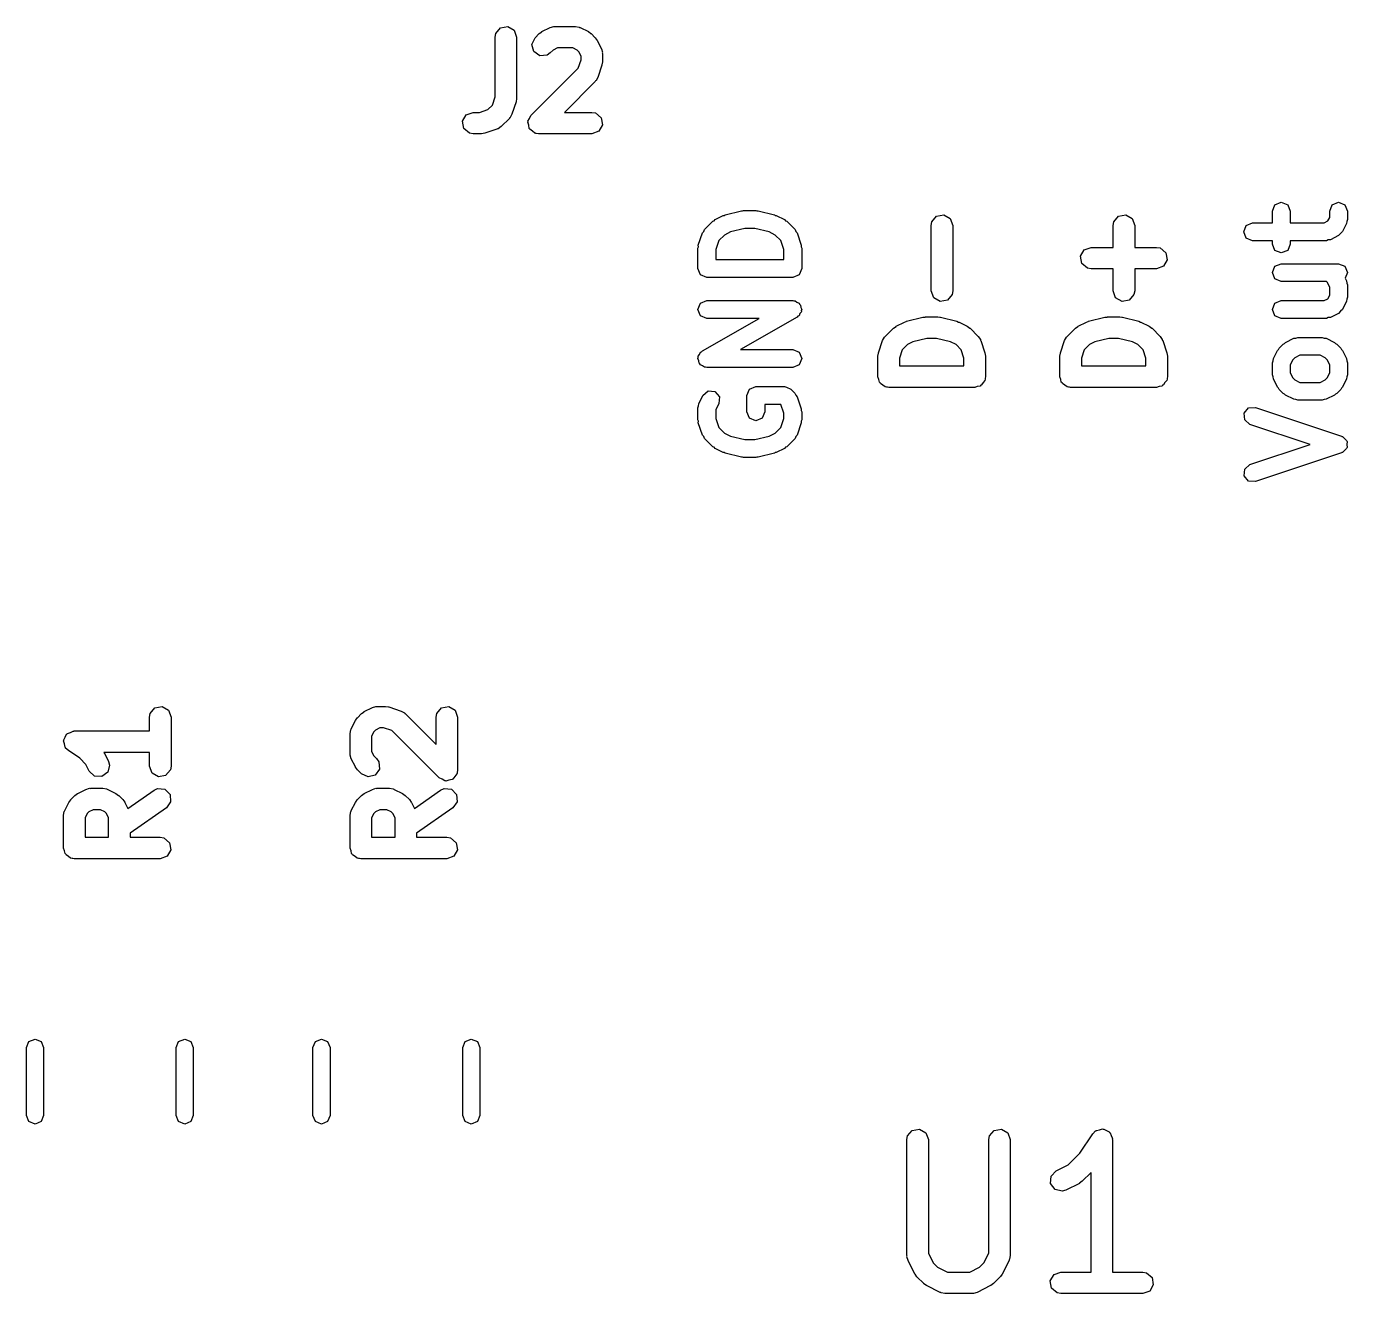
# Model space of a CAD drawing. Extents: x 83.3 to 116.7, y -116.7 to -83.4.
# Drawn here: x 93.02 to 102.24, y -94.48 to -85.63 of the extents above; entities that cross this region are included whole.
import ezdxf

# ---------------------------------------------------------------- set-up
doc = ezdxf.new("R2010")
doc.units = 0
doc.layers.add('BLACK', color=7, linetype='CONTINUOUS')

msp = doc.modelspace()

# ---------------------------------------------------------------- linework, layer by layer
at = {"layer": 'BLACK', "linetype": 'CONTINUOUS'}
for p, q in [((96.2932, -85.678), (96.3262, -85.6387)), ((96.3262, -85.6387), (96.3767, -85.6298)), ((96.3767, -85.6298), (96.4212, -85.6555)), ((96.4212, -85.6555), (96.4387, -85.7037)), ((96.5964, -85.6792), (96.6147, -85.6664)), ((96.6147, -85.6664), (96.6159, -85.6652)), ((96.6159, -85.6652), (96.673, -85.6366)), ((96.673, -85.6366), (96.698, -85.6292)), ((96.698, -85.6292), (96.7023, -85.6302)), ((96.7023, -85.6302), (96.7066, -85.6287)), ((96.7066, -85.6287), (96.8494, -85.6287)), ((96.8494, -85.6287), (96.8751, -85.6332)), ((96.8751, -85.6332), (96.8785, -85.6361)), ((96.8785, -85.6361), (96.883, -85.6366)), ((96.883, -85.6366), (96.9401, -85.6652)), ((96.9401, -85.6652), (96.9581, -85.6785)), ((96.2887, -85.7037), (96.2932, -85.678)), ((96.2887, -86.1201), (96.2887, -85.7037)), ((96.4387, -85.7037), (96.4387, -86.1323)), ((96.5461, -85.7543), (96.5678, -85.7078)), ((96.5594, -85.8038), (96.5461, -85.7543)), ((96.5678, -85.7078), (96.5964, -85.6792)), ((96.9581, -85.6785), (96.9596, -85.6792)), ((96.9596, -85.6792), (96.9882, -85.7078)), ((96.9882, -85.7078), (97.001, -85.7262)), ((97.001, -85.7262), (97.0022, -85.7273)), ((97.0022, -85.7273), (97.0308, -85.7844)), ((96.6014, -85.8333), (96.5594, -85.8038)), ((96.6525, -85.8288), (96.6014, -85.8333)), ((96.6739, -85.8139), (96.6525, -85.8288)), ((96.6938, -85.7939), (96.6739, -85.8139)), ((96.7243, -85.7787), (96.6938, -85.7939)), ((96.8317, -85.7787), (96.7243, -85.7787)), ((96.8621, -85.7939), (96.8317, -85.7787)), ((96.8735, -85.8052), (96.8621, -85.7939)), ((96.8887, -85.8357), (96.8735, -85.8052)), ((96.8887, -85.8629), (96.8887, -85.8357)), ((97.0308, -85.7844), (97.0382, -85.8094)), ((97.0382, -85.8094), (97.0372, -85.8138)), ((97.0372, -85.8138), (97.0387, -85.818)), ((97.0387, -85.818), (97.0387, -85.8751)), ((96.5392, -86.2506), (96.8696, -85.9203)), ((96.8696, -85.9203), (96.8887, -85.8629)), ((97.0348, -85.8988), (97.0063, -85.9845)), ((97.0387, -85.8751), (97.0348, -85.8972)), ((97.0348, -85.8972), (97.0348, -85.8988)), ((96.9882, -86.0139), (96.7733, -86.2287)), ((96.9901, -86.0098), (96.9882, -86.0139)), ((96.9939, -86.0074), (96.9901, -86.0098)), ((97.0063, -85.9845), (96.9939, -86.0074)), ((96.2696, -86.1775), (96.2887, -86.1201)), ((96.1801, -86.2287), (96.2375, -86.2096)), ((96.2375, -86.2096), (96.2696, -86.1775)), ((96.4348, -86.156), (96.4063, -86.2417)), ((96.4387, -86.1323), (96.4348, -86.1543)), ((96.4348, -86.1543), (96.4348, -86.156)), ((96.0613, -86.2907), (96.0869, -86.2462)), ((96.0702, -86.3412), (96.0613, -86.2907)), ((96.0869, -86.2462), (96.1351, -86.2287)), ((96.1351, -86.2287), (96.1801, -86.2287)), ((96.3882, -86.271), (96.331, -86.3281)), ((96.3901, -86.2669), (96.3882, -86.271)), ((96.3939, -86.2646), (96.3901, -86.2669)), ((96.4063, -86.2417), (96.3939, -86.2646)), ((96.5176, -86.2971), (96.519, -86.294)), ((96.5234, -86.3189), (96.5176, -86.2971)), ((96.5184, -86.2907), (96.5297, -86.2711)), ((96.519, -86.294), (96.5184, -86.2907)), ((96.5297, -86.2711), (96.5392, -86.2506)), ((96.7733, -86.2287), (96.9637, -86.2287)), ((96.9637, -86.2287), (96.9894, -86.2332)), ((96.9894, -86.2332), (97.0287, -86.2662)), ((97.0287, -86.2662), (97.0376, -86.3167)), ((96.1095, -86.3742), (96.0702, -86.3412)), ((96.1351, -86.3787), (96.1095, -86.3742)), ((96.1923, -86.3787), (96.1351, -86.3787)), ((96.1938, -86.3781), (96.1923, -86.3787)), ((96.216, -86.3748), (96.1938, -86.3781)), ((96.3017, -86.3463), (96.216, -86.3748)), ((96.3052, -86.3435), (96.3017, -86.3463)), ((96.3097, -86.3431), (96.3052, -86.3435)), ((96.331, -86.3281), (96.3097, -86.3431)), ((96.5273, -86.3412), (96.5234, -86.3189)), ((96.5299, -86.3434), (96.5273, -86.3412)), ((96.5308, -86.3467), (96.5299, -86.3434)), ((96.5493, -86.3596), (96.5308, -86.3467)), ((96.5666, -86.3742), (96.5493, -86.3596)), ((96.5712, -86.375), (96.5666, -86.3742)), ((96.5729, -86.3761), (96.5712, -86.375)), ((96.5761, -86.3758), (96.5729, -86.3761)), ((96.5923, -86.3787), (96.5761, -86.3758)), ((96.9637, -86.3787), (96.5923, -86.3787)), ((97.0119, -86.3611), (96.9637, -86.3787)), ((97.0376, -86.3167), (97.0119, -86.3611)), ((101.732, -86.8754), (101.776, -86.8571)), ((101.776, -86.8571), (101.821, -86.8754)), ((102.132, -86.8754), (102.176, -86.8571)), ((102.176, -86.8571), (102.221, -86.8754)), ((97.8242, -86.978), (97.8813, -86.9495)), ((97.8813, -86.9495), (97.8884, -86.949)), ((97.8884, -86.949), (97.8941, -86.9447)), ((97.8941, -86.9447), (98.0084, -86.9162)), ((98.0084, -86.9162), (98.0162, -86.9173)), ((98.0162, -86.9173), (98.0236, -86.9143)), ((98.0236, -86.9143), (98.1093, -86.9143)), ((98.1093, -86.9143), (98.1166, -86.9173)), ((98.1166, -86.9173), (98.1244, -86.9162)), ((98.1244, -86.9162), (98.2387, -86.9447)), ((98.2387, -86.9447), (98.2444, -86.949)), ((98.2444, -86.949), (98.2515, -86.9495)), ((98.2515, -86.9495), (98.3087, -86.978)), ((99.3374, -86.9922), (99.3704, -86.9529)), ((99.3704, -86.9529), (99.4209, -86.944)), ((99.4209, -86.944), (99.4653, -86.9696)), ((100.607, -86.9922), (100.64, -86.9529)), ((100.64, -86.9529), (100.691, -86.944)), ((100.691, -86.944), (100.735, -86.9696)), ((101.714, -86.9196), (101.732, -86.8754)), ((101.714, -87), (101.714, -86.9196)), ((101.821, -86.8754), (101.839, -86.9196)), ((101.839, -86.9196), (101.839, -87)), ((102.114, -86.9196), (102.132, -86.8754)), ((102.114, -86.962), (102.114, -86.9196)), ((102.221, -86.8754), (102.239, -86.9196)), ((102.239, -86.9196), (102.239, -86.9768)), ((97.7452, -87.0603), (97.7508, -87.0469)), ((97.7508, -87.0469), (97.8079, -86.9897)), ((97.8079, -86.9897), (97.8175, -86.9858)), ((97.8175, -86.9858), (97.8242, -86.978)), ((98.0313, -87.0393), (97.9311, -87.0643)), ((98.1016, -87.0393), (98.0313, -87.0393)), ((98.2018, -87.0643), (98.1016, -87.0393)), ((98.3087, -86.978), (98.3154, -86.9858)), ((98.3154, -86.9858), (98.3249, -86.9897)), ((98.3249, -86.9897), (98.3821, -87.0469)), ((98.3821, -87.0469), (98.3876, -87.0603)), ((99.3329, -87.0179), (99.3374, -86.9922)), ((99.3329, -87.475), (99.3329, -87.0179)), ((99.4653, -86.9696), (99.4829, -87.0179)), ((99.4829, -87.0179), (99.4829, -87.475)), ((100.603, -87.0179), (100.607, -86.9922)), ((100.603, -87.1714), (100.603, -87.0179)), ((100.735, -86.9696), (100.753, -87.0179)), ((100.753, -87.0179), (100.753, -87.1714)), ((101.514, -87.0625), (101.532, -87.0183)), ((101.532, -87.0183), (101.576, -87)), ((101.576, -87), (101.714, -87)), ((101.839, -87), (102.076, -87)), ((102.076, -87), (102.101, -86.9873)), ((102.101, -86.9873), (102.114, -86.962)), ((102.232, -87.0047), (102.204, -87.0619)), ((102.233, -86.9902), (102.232, -87.0047)), ((102.239, -86.9768), (102.233, -86.9902)), ((97.7071, -87.157), (97.7357, -87.0713)), ((97.7357, -87.0713), (97.7452, -87.0603)), ((97.8496, -87.1248), (97.8289, -87.1869)), ((97.8892, -87.0853), (97.8496, -87.1248)), ((97.9311, -87.0643), (97.8892, -87.0853)), ((98.2437, -87.0853), (98.2018, -87.0643)), ((98.2832, -87.1248), (98.2437, -87.0853)), ((98.3039, -87.1869), (98.2832, -87.1248)), ((98.3876, -87.0603), (98.3971, -87.0713)), ((98.3971, -87.0713), (98.4257, -87.157)), ((101.532, -87.1067), (101.514, -87.0625)), ((101.576, -87.125), (101.532, -87.1067)), ((101.714, -87.125), (101.576, -87.125)), ((101.714, -87.1482), (101.714, -87.125)), ((102.091, -87.125), (101.839, -87.125)), ((101.839, -87.125), (101.839, -87.1482)), ((102.104, -87.1194), (102.091, -87.125)), ((102.119, -87.1184), (102.104, -87.1194)), ((102.176, -87.0898), (102.119, -87.1184)), ((102.189, -87.0749), (102.176, -87.0898)), ((102.204, -87.0619), (102.189, -87.0749)), ((97.7039, -87.1768), (97.7079, -87.1673)), ((97.7039, -87.3196), (97.7039, -87.1768)), ((97.7079, -87.1673), (97.7071, -87.157)), ((97.8289, -87.1869), (97.8289, -87.2571)), ((98.3039, -87.2571), (98.3039, -87.1869)), ((98.4257, -87.157), (98.425, -87.1673)), ((98.425, -87.1673), (98.4289, -87.1768)), ((98.4289, -87.1768), (98.4289, -87.3196)), ((100.375, -87.2334), (100.401, -87.189)), ((100.384, -87.2839), (100.375, -87.2334)), ((100.401, -87.189), (100.449, -87.1714)), ((100.449, -87.1714), (100.603, -87.1714)), ((100.753, -87.1714), (100.906, -87.1714)), ((100.906, -87.1714), (100.932, -87.176)), ((100.932, -87.176), (100.971, -87.2089)), ((100.971, -87.2089), (100.98, -87.2595)), ((101.732, -87.1924), (101.714, -87.1482)), ((101.776, -87.2107), (101.732, -87.1924)), ((101.821, -87.1924), (101.776, -87.2107)), ((101.839, -87.1482), (101.821, -87.1924)), ((97.7222, -87.3638), (97.7039, -87.3196)), ((97.8289, -87.2571), (98.3039, -87.2571)), ((98.4289, -87.3196), (98.4106, -87.3638)), ((100.424, -87.3169), (100.384, -87.2839)), ((100.449, -87.3214), (100.424, -87.3169)), ((100.603, -87.3214), (100.449, -87.3214)), ((100.603, -87.475), (100.603, -87.3214)), ((100.906, -87.3214), (100.753, -87.3214)), ((100.753, -87.3214), (100.753, -87.475)), ((100.955, -87.3039), (100.906, -87.3214)), ((100.98, -87.2595), (100.955, -87.3039)), ((101.714, -87.3482), (101.732, -87.304)), ((101.732, -87.304), (101.776, -87.2857)), ((101.776, -87.2857), (102.176, -87.2857)), ((102.176, -87.2857), (102.221, -87.304)), ((102.221, -87.304), (102.239, -87.3482)), ((97.7664, -87.3821), (97.7222, -87.3638)), ((98.3664, -87.3821), (97.7664, -87.3821)), ((98.4106, -87.3638), (98.3664, -87.3821)), ((101.732, -87.3924), (101.714, -87.3482)), ((101.776, -87.4107), (101.732, -87.3924)), ((102.093, -87.4107), (101.776, -87.4107)), ((102.096, -87.4138), (102.093, -87.4107)), ((102.114, -87.4487), (102.096, -87.4138)), ((102.239, -87.3482), (102.223, -87.387)), ((102.223, -87.387), (102.232, -87.406)), ((102.232, -87.406), (102.233, -87.4205)), ((99.3504, -87.5232), (99.3329, -87.475)), ((99.4783, -87.5007), (99.4454, -87.54)), ((99.4829, -87.475), (99.4783, -87.5007)), ((100.62, -87.5232), (100.603, -87.475)), ((100.748, -87.5007), (100.715, -87.54)), ((100.753, -87.475), (100.748, -87.5007)), ((102.101, -87.5302), (102.114, -87.5049)), ((102.114, -87.5049), (102.114, -87.4487)), ((102.233, -87.4205), (102.239, -87.4339)), ((102.239, -87.4339), (102.239, -87.5196)), ((97.7039, -87.6054), (97.7222, -87.5612)), ((97.7222, -87.5612), (97.7664, -87.5429)), ((97.7664, -87.5429), (98.3664, -87.5429)), ((98.3664, -87.5429), (98.3744, -87.5461)), ((98.3744, -87.5461), (98.3829, -87.5451)), ((98.3829, -87.5451), (98.3957, -87.555)), ((98.3957, -87.555), (98.4106, -87.5612)), ((98.4106, -87.5612), (98.4139, -87.5691)), ((98.4139, -87.5691), (98.4207, -87.5743)), ((98.4207, -87.5743), (98.4227, -87.5904)), ((98.4227, -87.5904), (98.4289, -87.6054)), ((99.3948, -87.5489), (99.3504, -87.5232)), ((99.4454, -87.54), (99.3948, -87.5489)), ((100.665, -87.5489), (100.62, -87.5232)), ((100.715, -87.54), (100.665, -87.5489)), ((101.714, -87.6054), (101.732, -87.5612)), ((101.732, -87.5612), (101.776, -87.5429)), ((101.776, -87.5429), (102.076, -87.5429)), ((102.076, -87.5429), (102.101, -87.5302)), ((102.232, -87.5476), (102.204, -87.6047)), ((102.233, -87.5331), (102.232, -87.5476)), ((102.239, -87.5196), (102.233, -87.5331)), ((97.7222, -87.6496), (97.7039, -87.6054)), ((97.7664, -87.6679), (97.7222, -87.6496)), ((97.7354, -87.8939), (98.1311, -87.6679)), ((98.1311, -87.6679), (97.7664, -87.6679)), ((98.3974, -87.6596), (98.0018, -87.8857)), ((98.4027, -87.6528), (98.3974, -87.6596)), ((98.4106, -87.6496), (98.4027, -87.6528)), ((98.4168, -87.6346), (98.4106, -87.6496)), ((98.4267, -87.6218), (98.4168, -87.6346)), ((98.4289, -87.6054), (98.4256, -87.6133)), ((98.4256, -87.6133), (98.4267, -87.6218)), ((99.0886, -87.7222), (99.1457, -87.6936)), ((99.1457, -87.6936), (99.1582, -87.6899)), ((99.1582, -87.6899), (99.1611, -87.688)), ((99.1611, -87.688), (99.2754, -87.6594)), ((99.2754, -87.6594), (99.2903, -87.6583)), ((99.2903, -87.6583), (99.2936, -87.6571)), ((99.2936, -87.6571), (99.3793, -87.6571)), ((99.3793, -87.6571), (99.394, -87.6597)), ((99.394, -87.6597), (99.3975, -87.6594)), ((99.3975, -87.6594), (99.5118, -87.688)), ((99.5118, -87.688), (99.5236, -87.6932)), ((99.5236, -87.6932), (99.5271, -87.6936)), ((99.5271, -87.6936), (99.5843, -87.7222)), ((100.359, -87.7222), (100.416, -87.6936)), ((100.416, -87.6936), (100.428, -87.6899)), ((100.428, -87.6899), (100.431, -87.688)), ((100.431, -87.688), (100.545, -87.6594)), ((100.545, -87.6594), (100.56, -87.6583)), ((100.56, -87.6583), (100.564, -87.6571)), ((100.564, -87.6571), (100.649, -87.6571)), ((100.649, -87.6571), (100.664, -87.6597)), ((100.664, -87.6597), (100.667, -87.6594)), ((100.667, -87.6594), (100.782, -87.688)), ((100.782, -87.688), (100.794, -87.6932)), ((100.794, -87.6932), (100.797, -87.6936)), ((100.797, -87.6936), (100.854, -87.7222)), ((101.732, -87.6496), (101.714, -87.6054)), ((101.776, -87.6679), (101.732, -87.6496)), ((102.091, -87.6679), (101.776, -87.6679)), ((102.104, -87.6623), (102.091, -87.6679)), ((102.119, -87.6613), (102.104, -87.6623)), ((102.176, -87.6327), (102.119, -87.6613)), ((102.189, -87.6177), (102.176, -87.6327)), ((102.204, -87.6047), (102.189, -87.6177)), ((99.012, -87.7934), (99.0691, -87.7363)), ((99.0691, -87.7363), (99.0875, -87.7234)), ((99.0875, -87.7234), (99.0886, -87.7222)), ((99.5843, -87.7222), (99.6023, -87.7356)), ((99.6023, -87.7356), (99.6037, -87.7363)), ((99.6037, -87.7363), (99.6609, -87.7934)), ((100.282, -87.7934), (100.339, -87.7363)), ((100.339, -87.7363), (100.357, -87.7234)), ((100.357, -87.7234), (100.359, -87.7222)), ((100.854, -87.7222), (100.872, -87.7356)), ((100.872, -87.7356), (100.874, -87.7363)), ((100.874, -87.7363), (100.931, -87.7934)), ((98.9653, -87.9084), (98.9938, -87.8227)), ((98.9938, -87.8227), (99.0063, -87.7998)), ((99.0063, -87.7998), (99.0101, -87.7975)), ((99.0101, -87.7975), (99.012, -87.7934)), ((99.1666, -87.8509), (99.1306, -87.8869)), ((99.2055, -87.8315), (99.1666, -87.8509)), ((99.3028, -87.8071), (99.2055, -87.8315)), ((99.3701, -87.8071), (99.3028, -87.8071)), ((99.4674, -87.8315), (99.3701, -87.8071)), ((99.5063, -87.8509), (99.4674, -87.8315)), ((99.5423, -87.8869), (99.5063, -87.8509)), ((99.6609, -87.7934), (99.6758, -87.8147)), ((99.6758, -87.8147), (99.6762, -87.8192)), ((99.6762, -87.8192), (99.679, -87.8227)), ((99.679, -87.8227), (99.7076, -87.9084)), ((100.235, -87.9084), (100.264, -87.8227)), ((100.264, -87.8227), (100.276, -87.7998)), ((100.276, -87.7998), (100.28, -87.7975)), ((100.28, -87.7975), (100.282, -87.7934)), ((100.437, -87.8509), (100.401, -87.8869)), ((100.475, -87.8315), (100.437, -87.8509)), ((100.573, -87.8071), (100.475, -87.8315)), ((100.64, -87.8071), (100.573, -87.8071)), ((100.737, -87.8315), (100.64, -87.8071)), ((100.776, -87.8509), (100.737, -87.8315)), ((100.812, -87.8869), (100.776, -87.8509)), ((100.931, -87.7934), (100.946, -87.8147)), ((100.946, -87.8147), (100.946, -87.8192)), ((100.946, -87.8192), (100.949, -87.8227)), ((100.949, -87.8227), (100.978, -87.9084)), ((101.757, -87.885), (101.761, -87.8754)), ((101.761, -87.8754), (101.789, -87.8469)), ((101.789, -87.8469), (101.799, -87.8429)), ((101.799, -87.8429), (101.806, -87.8352)), ((101.806, -87.8352), (101.863, -87.8066)), ((101.863, -87.8066), (101.877, -87.8056)), ((101.877, -87.8056), (101.891, -87.8)), ((101.891, -87.8), (102.062, -87.8)), ((102.062, -87.8), (102.076, -87.8056)), ((102.076, -87.8056), (102.09, -87.8066)), ((102.09, -87.8066), (102.147, -87.8352)), ((102.147, -87.8352), (102.154, -87.8429)), ((102.154, -87.8429), (102.163, -87.8469)), ((102.163, -87.8469), (102.192, -87.8754)), ((102.192, -87.8754), (102.196, -87.885)), ((97.7039, -87.9482), (97.7072, -87.9403)), ((97.7101, -87.9632), (97.7039, -87.9482)), ((97.7061, -87.9318), (97.716, -87.919)), ((97.7072, -87.9403), (97.7061, -87.9318)), ((97.7122, -87.9792), (97.7101, -87.9632)), ((97.716, -87.919), (97.7222, -87.904)), ((97.7222, -87.904), (97.7302, -87.9007)), ((97.7302, -87.9007), (97.7354, -87.8939)), ((98.0018, -87.8857), (98.3664, -87.8857)), ((98.3664, -87.8857), (98.4106, -87.904)), ((98.4106, -87.904), (98.4289, -87.9482)), ((98.4289, -87.9482), (98.4106, -87.9924)), ((98.9614, -87.9321), (98.9653, -87.9101)), ((98.9614, -88.075), (98.9614, -87.9321)), ((98.9653, -87.9101), (98.9653, -87.9084)), ((99.1306, -87.8869), (99.1114, -87.9443)), ((99.1114, -87.9443), (99.1114, -88)), ((99.5614, -87.9443), (99.5423, -87.8869)), ((99.5614, -88), (99.5614, -87.9443)), ((99.7076, -87.9084), (99.7109, -87.9306)), ((99.7109, -87.9306), (99.7114, -87.9321)), ((99.7114, -87.9321), (99.7114, -88.075)), ((100.231, -87.9321), (100.235, -87.9101)), ((100.231, -88.075), (100.231, -87.9321)), ((100.235, -87.9101), (100.235, -87.9084)), ((100.401, -87.8869), (100.381, -87.9443)), ((100.381, -87.9443), (100.381, -88)), ((100.831, -87.9443), (100.812, -87.8869)), ((100.831, -88), (100.831, -87.9443)), ((100.978, -87.9084), (100.981, -87.9306)), ((100.981, -87.9306), (100.981, -87.9321)), ((100.981, -87.9321), (100.981, -88.075)), ((101.714, -87.9768), (101.719, -87.9633)), ((101.719, -87.9633), (101.721, -87.9488)), ((101.721, -87.9488), (101.749, -87.8917)), ((101.749, -87.8917), (101.757, -87.885)), ((101.856, -87.9567), (101.839, -87.9915)), ((101.871, -87.9424), (101.856, -87.9567)), ((101.905, -87.925), (101.871, -87.9424)), ((102.047, -87.925), (101.905, -87.925)), ((102.082, -87.9424), (102.047, -87.925)), ((102.096, -87.9567), (102.082, -87.9424)), ((102.114, -87.9915), (102.096, -87.9567)), ((102.196, -87.885), (102.204, -87.8917)), ((102.204, -87.8917), (102.232, -87.9488)), ((102.232, -87.9488), (102.233, -87.9633)), ((102.233, -87.9633), (102.239, -87.9768)), ((97.7189, -87.9845), (97.7122, -87.9792)), ((97.7222, -87.9924), (97.7189, -87.9845)), ((97.7372, -87.9986), (97.7222, -87.9924)), ((97.75, -88.0085), (97.7372, -87.9986)), ((97.7585, -88.0074), (97.75, -88.0085)), ((97.7664, -88.0107), (97.7585, -88.0074)), ((98.3664, -88.0107), (97.7664, -88.0107)), ((98.4106, -87.9924), (98.3664, -88.0107)), ((99.1114, -88), (99.5614, -88)), ((100.381, -88), (100.831, -88)), ((101.714, -88.0625), (101.714, -87.9768)), ((101.719, -88.0759), (101.714, -88.0625)), ((101.839, -87.9915), (101.839, -88.0477)), ((101.839, -88.0477), (101.856, -88.0826)), ((102.096, -88.0826), (102.114, -88.0477)), ((102.114, -88.0477), (102.114, -87.9915)), ((102.239, -88.0625), (102.233, -88.0759)), ((102.239, -87.9768), (102.239, -88.0625)), ((98.0651, -88.1612), (98.1093, -88.1429)), ((98.1093, -88.1429), (98.3093, -88.1429)), ((98.3093, -88.1429), (98.3222, -88.1482)), ((98.3222, -88.1482), (98.3535, -88.1612)), ((98.9681, -88.0933), (98.9614, -88.075)), ((98.9715, -88.1125), (98.9681, -88.0933)), ((98.9767, -88.1168), (98.9715, -88.1125)), ((98.979, -88.1232), (98.9767, -88.1168)), ((98.9958, -88.133), (98.979, -88.1232)), ((99.0108, -88.1455), (98.9958, -88.133)), ((99.0205, -88.1472), (99.0108, -88.1455)), ((99.0234, -88.1489), (99.0205, -88.1472)), ((99.0267, -88.1483), (99.0234, -88.1489)), ((99.0364, -88.15), (99.0267, -88.1483)), ((99.6364, -88.15), (99.0364, -88.15)), ((99.6547, -88.1433), (99.6364, -88.15)), ((99.6739, -88.14), (99.6547, -88.1433)), ((99.6783, -88.1348), (99.6739, -88.14)), ((99.6846, -88.1325), (99.6783, -88.1348)), ((99.6944, -88.1156), (99.6846, -88.1325)), ((99.7069, -88.1007), (99.6944, -88.1156)), ((99.7086, -88.0909), (99.7069, -88.1007)), ((99.7103, -88.088), (99.7086, -88.0909)), ((99.7114, -88.075), (99.7097, -88.0847)), ((99.7097, -88.0847), (99.7103, -88.088)), ((100.238, -88.0933), (100.231, -88.075)), ((100.241, -88.1125), (100.238, -88.0933)), ((100.247, -88.1168), (100.241, -88.1125)), ((100.249, -88.1232), (100.247, -88.1168)), ((100.266, -88.133), (100.249, -88.1232)), ((100.281, -88.1455), (100.266, -88.133)), ((100.291, -88.1472), (100.281, -88.1455)), ((100.293, -88.1489), (100.291, -88.1472)), ((100.297, -88.1483), (100.293, -88.1489)), ((100.306, -88.15), (100.297, -88.1483)), ((100.906, -88.15), (100.306, -88.15)), ((100.925, -88.1433), (100.906, -88.15)), ((100.944, -88.14), (100.925, -88.1433)), ((100.948, -88.1348), (100.944, -88.14)), ((100.955, -88.1325), (100.948, -88.1348)), ((100.964, -88.1156), (100.955, -88.1325)), ((100.977, -88.1007), (100.964, -88.1156)), ((100.979, -88.0909), (100.977, -88.1007)), ((100.98, -88.088), (100.979, -88.0909)), ((100.981, -88.075), (100.98, -88.0847)), ((100.98, -88.0847), (100.98, -88.088)), ((101.721, -88.0905), (101.719, -88.0759)), ((101.749, -88.1476), (101.721, -88.0905)), ((101.757, -88.1543), (101.749, -88.1476)), ((101.761, -88.1638), (101.757, -88.1543)), ((101.856, -88.0826), (101.871, -88.0968)), ((101.871, -88.0968), (101.905, -88.1143)), ((101.905, -88.1143), (102.047, -88.1143)), ((102.047, -88.1143), (102.082, -88.0968)), ((102.082, -88.0968), (102.096, -88.0826)), ((102.196, -88.1543), (102.192, -88.1638)), ((102.204, -88.1476), (102.196, -88.1543)), ((102.232, -88.0905), (102.204, -88.1476)), ((102.233, -88.0759), (102.232, -88.0905)), ((97.7105, -88.2631), (97.7391, -88.206)), ((97.7391, -88.206), (97.7752, -88.1746)), ((97.7752, -88.1746), (97.823, -88.178)), ((97.823, -88.178), (97.8543, -88.2142)), ((97.8543, -88.2142), (97.8509, -88.2619)), ((98.0468, -88.2054), (98.0651, -88.1612)), ((98.0468, -88.3196), (98.0468, -88.2054)), ((98.3535, -88.1612), (98.382, -88.1897)), ((98.382, -88.1897), (98.3876, -88.2032)), ((98.3876, -88.2032), (98.3971, -88.2142)), ((98.3971, -88.2142), (98.4257, -88.2999)), ((101.789, -88.1924), (101.761, -88.1638)), ((101.799, -88.1963), (101.789, -88.1924)), ((101.806, -88.2041), (101.799, -88.1963)), ((101.863, -88.2327), (101.806, -88.2041)), ((101.877, -88.2337), (101.863, -88.2327)), ((101.891, -88.2393), (101.877, -88.2337)), ((102.062, -88.2393), (101.891, -88.2393)), ((102.076, -88.2337), (102.062, -88.2393)), ((102.09, -88.2327), (102.076, -88.2337)), ((102.147, -88.2041), (102.09, -88.2327)), ((102.154, -88.1963), (102.147, -88.2041)), ((102.163, -88.1924), (102.154, -88.1963)), ((102.192, -88.1638), (102.163, -88.1924)), ((97.7039, -88.2911), (97.7095, -88.2776)), ((97.7039, -88.3768), (97.7039, -88.2911)), ((97.7095, -88.2776), (97.7105, -88.2631)), ((97.8509, -88.2619), (97.8289, -88.3058)), ((97.8289, -88.3058), (97.8289, -88.3666)), ((98.0651, -88.3638), (98.0468, -88.3196)), ((98.1718, -88.3196), (98.1535, -88.3638)), ((98.2833, -88.2679), (98.1718, -88.2679)), ((98.1718, -88.2679), (98.1718, -88.3196)), ((98.3039, -88.3298), (98.2833, -88.2679)), ((98.3039, -88.3666), (98.3039, -88.3298)), ((98.4257, -88.2999), (98.425, -88.3101)), ((98.425, -88.3101), (98.4289, -88.3196)), ((98.4289, -88.3196), (98.4289, -88.3768)), ((101.517, -88.3284), (101.548, -88.2923)), ((101.521, -88.3762), (101.517, -88.3284)), ((101.548, -88.2923), (101.596, -88.2889)), ((101.596, -88.2889), (102.196, -88.4889)), ((97.7079, -88.3863), (97.7039, -88.3768)), ((97.7071, -88.3965), (97.7079, -88.3863)), ((97.7357, -88.4823), (97.7071, -88.3965)), ((97.8289, -88.3666), (97.8496, -88.4287)), ((97.8496, -88.4287), (97.8892, -88.4683)), ((98.1093, -88.3821), (98.0651, -88.3638)), ((98.1535, -88.3638), (98.1093, -88.3821)), ((98.2437, -88.4683), (98.2832, -88.4287)), ((98.2832, -88.4287), (98.3039, -88.3666)), ((98.4257, -88.3965), (98.3971, -88.4823)), ((98.4289, -88.3768), (98.425, -88.3863)), ((98.425, -88.3863), (98.4257, -88.3965)), ((101.557, -88.4075), (101.521, -88.3762)), ((101.979, -88.5482), (101.557, -88.4075)), ((97.7452, -88.4933), (97.7357, -88.4823)), ((97.7508, -88.5067), (97.7452, -88.4933)), ((97.8079, -88.5638), (97.7508, -88.5067)), ((97.8892, -88.4683), (97.9311, -88.4892)), ((97.9311, -88.4892), (98.0313, -88.5143)), ((98.0313, -88.5143), (98.1016, -88.5143)), ((98.1016, -88.5143), (98.2018, -88.4892)), ((98.2018, -88.4892), (98.2437, -88.4683)), ((98.3821, -88.5067), (98.3249, -88.5638)), ((98.3876, -88.4933), (98.3821, -88.5067)), ((98.3971, -88.4823), (98.3876, -88.4933)), ((102.196, -88.4889), (102.2, -88.492)), ((102.2, -88.492), (102.204, -88.4923)), ((102.204, -88.4923), (102.217, -88.5073)), ((102.217, -88.5073), (102.232, -88.5203)), ((102.232, -88.5203), (102.233, -88.5249)), ((102.233, -88.5249), (102.236, -88.5284)), ((97.8175, -88.5678), (97.8079, -88.5638)), ((97.8242, -88.5755), (97.8175, -88.5678)), ((97.8813, -88.6041), (97.8242, -88.5755)), ((97.8884, -88.6046), (97.8813, -88.6041)), ((97.8941, -88.6088), (97.8884, -88.6046)), ((98.0084, -88.6374), (97.8941, -88.6088)), ((98.2387, -88.6088), (98.1244, -88.6374)), ((98.2444, -88.6046), (98.2387, -88.6088)), ((98.2515, -88.6041), (98.2444, -88.6046)), ((98.3087, -88.5755), (98.2515, -88.6041)), ((98.3154, -88.5678), (98.3087, -88.5755)), ((98.3249, -88.5638), (98.3154, -88.5678)), ((101.557, -88.6889), (101.979, -88.5482)), ((102.196, -88.6075), (101.596, -88.8075)), ((102.2, -88.6044), (102.196, -88.6075)), ((102.204, -88.6041), (102.2, -88.6044)), ((102.217, -88.5891), (102.204, -88.6041)), ((102.232, -88.5762), (102.217, -88.5891)), ((102.233, -88.5715), (102.232, -88.5762)), ((102.236, -88.568), (102.233, -88.5715)), ((102.236, -88.5284), (102.234, -88.5482)), ((102.234, -88.5482), (102.236, -88.568)), ((98.0162, -88.6363), (98.0084, -88.6374)), ((98.0236, -88.6393), (98.0162, -88.6363)), ((98.1093, -88.6393), (98.0236, -88.6393)), ((98.1166, -88.6363), (98.1093, -88.6393)), ((98.1244, -88.6374), (98.1166, -88.6363)), ((101.521, -88.7203), (101.557, -88.6889)), ((101.517, -88.768), (101.521, -88.7203)), ((101.548, -88.8041), (101.517, -88.768)), ((101.596, -88.8075), (101.548, -88.8041)), ((93.8768, -90.452), (93.8813, -90.4263)), ((93.8768, -90.5484), (93.8768, -90.452)), ((93.8813, -90.4263), (93.9143, -90.387)), ((93.9143, -90.387), (93.9648, -90.3781)), ((93.9648, -90.3781), (94.0092, -90.4038)), ((94.0092, -90.4038), (94.0268, -90.452)), ((94.0268, -90.452), (94.0268, -90.7949)), ((95.3133, -90.4756), (95.3266, -90.4576)), ((95.3266, -90.4576), (95.3273, -90.4561)), ((95.3273, -90.4561), (95.3559, -90.4275)), ((95.3559, -90.4275), (95.3742, -90.4147)), ((95.3742, -90.4147), (95.3754, -90.4135)), ((95.3754, -90.4135), (95.4325, -90.3849)), ((95.4325, -90.3849), (95.4575, -90.3775)), ((95.4575, -90.3775), (95.4618, -90.3785)), ((95.4618, -90.3785), (95.4661, -90.377)), ((95.4661, -90.377), (95.5232, -90.377)), ((95.5232, -90.377), (95.5453, -90.3809)), ((95.5453, -90.3809), (95.5469, -90.3808)), ((95.5469, -90.3808), (95.6326, -90.4094)), ((95.6326, -90.4094), (95.6555, -90.4218)), ((95.6555, -90.4218), (95.6579, -90.4256)), ((95.6579, -90.4256), (95.6619, -90.4275)), ((95.6619, -90.4275), (95.8768, -90.6424)), ((95.8768, -90.452), (95.8813, -90.4263)), ((95.8768, -90.6424), (95.8768, -90.452)), ((95.8813, -90.4263), (95.9143, -90.387)), ((95.9143, -90.387), (95.9648, -90.3781)), ((95.9648, -90.3781), (96.0092, -90.4038)), ((96.0092, -90.4038), (96.0268, -90.452)), ((96.0268, -90.452), (96.0268, -90.8234)), ((93.324, -90.5585), (93.3435, -90.5489)), ((93.3435, -90.5489), (93.3477, -90.5499)), ((93.3477, -90.5499), (93.3518, -90.5484)), ((93.3518, -90.5484), (93.8768, -90.5484)), ((95.2768, -90.5663), (95.2813, -90.5406)), ((95.2813, -90.5406), (95.2842, -90.5372)), ((95.2842, -90.5372), (95.2847, -90.5327)), ((95.2847, -90.5327), (95.3133, -90.4756)), ((95.442, -90.5536), (95.4268, -90.584)), ((95.4533, -90.5422), (95.442, -90.5536)), ((95.4838, -90.527), (95.4533, -90.5422)), ((95.511, -90.527), (95.4838, -90.527)), ((95.5684, -90.5461), (95.511, -90.527)), ((95.8987, -90.8765), (95.5684, -90.5461)), ((93.2769, -90.6186), (93.2787, -90.6147)), ((93.283, -90.6395), (93.2769, -90.6186)), ((93.2779, -90.6104), (93.2888, -90.5916)), ((93.2787, -90.6147), (93.2779, -90.6104)), ((93.2868, -90.6609), (93.283, -90.6395)), ((93.2888, -90.5916), (93.2975, -90.5716)), ((93.2975, -90.5716), (93.3014, -90.5697)), ((93.3014, -90.5697), (93.3036, -90.566)), ((93.3036, -90.566), (93.324, -90.5585)), ((95.2768, -90.7091), (95.2768, -90.5663)), ((95.4268, -90.584), (95.4268, -90.6914)), ((93.2901, -90.6637), (93.2868, -90.6609)), ((93.2913, -90.6678), (93.2901, -90.6637)), ((93.3102, -90.6858), (93.2913, -90.6678)), ((93.3897, -90.7389), (93.3102, -90.6858)), ((93.433, -90.7821), (93.3897, -90.7389)), ((93.8768, -90.6984), (93.5573, -90.6984)), ((93.5573, -90.6984), (93.5605, -90.703)), ((93.5605, -90.703), (93.5617, -90.7042)), ((93.5617, -90.7042), (93.5903, -90.7613)), ((93.8768, -90.7949), (93.8768, -90.6984)), ((95.2783, -90.7134), (95.2768, -90.7091)), ((95.2773, -90.7177), (95.2783, -90.7134)), ((95.2847, -90.7427), (95.2773, -90.7177)), ((95.4268, -90.6914), (95.442, -90.7219)), ((95.442, -90.7219), (95.4619, -90.7418)), ((93.4561, -90.8284), (93.433, -90.7821)), ((93.4934, -90.8637), (93.4561, -90.8284)), ((93.5977, -90.7863), (93.5858, -90.8362)), ((93.5903, -90.7613), (93.5977, -90.7863)), ((93.8943, -90.8431), (93.8768, -90.7949)), ((94.0222, -90.8205), (93.9893, -90.8598)), ((94.0268, -90.7949), (94.0222, -90.8205)), ((95.3133, -90.7998), (95.2847, -90.7427)), ((95.3144, -90.801), (95.3133, -90.7998)), ((95.3273, -90.8193), (95.3144, -90.801)), ((95.3559, -90.8479), (95.3273, -90.8193)), ((95.4814, -90.8143), (95.4519, -90.8563)), ((95.4619, -90.7418), (95.4769, -90.7632)), ((95.4769, -90.7632), (95.4814, -90.8143)), ((96.0268, -90.8234), (96.0239, -90.8396)), ((93.5446, -90.8667), (93.4934, -90.8637)), ((93.5858, -90.8362), (93.5446, -90.8667)), ((93.9387, -90.8687), (93.8943, -90.8431)), ((93.9893, -90.8598), (93.9387, -90.8687)), ((95.4024, -90.8696), (95.3559, -90.8479)), ((95.4519, -90.8563), (95.4024, -90.8696)), ((95.9192, -90.886), (95.8987, -90.8765)), ((95.9387, -90.8973), (95.9192, -90.886)), ((95.9421, -90.8967), (95.9387, -90.8973)), ((95.9452, -90.8981), (95.9421, -90.8967)), ((95.967, -90.8923), (95.9452, -90.8981)), ((95.9893, -90.8884), (95.967, -90.8923)), ((95.9915, -90.8858), (95.9893, -90.8884)), ((95.9948, -90.8849), (95.9915, -90.8858)), ((96.0077, -90.8664), (95.9948, -90.8849)), ((96.0222, -90.8491), (96.0077, -90.8664)), ((96.0231, -90.8445), (96.0222, -90.8491)), ((96.0242, -90.8428), (96.0231, -90.8445)), ((96.0239, -90.8396), (96.0242, -90.8428)), ((93.3273, -91.0275), (93.3559, -90.999)), ((93.3559, -90.999), (93.3742, -90.9861)), ((93.3742, -90.9861), (93.3754, -90.9849)), ((93.3754, -90.9849), (93.4325, -90.9563)), ((93.4325, -90.9563), (93.4575, -90.9489)), ((93.4575, -90.9489), (93.4618, -90.95)), ((93.4618, -90.95), (93.4661, -90.9484)), ((93.4661, -90.9484), (93.5518, -90.9484)), ((93.5518, -90.9484), (93.5774, -90.953)), ((93.5774, -90.953), (93.5809, -90.9558)), ((93.5809, -90.9558), (93.5853, -90.9563)), ((93.5853, -90.9563), (93.6425, -90.9849)), ((93.6425, -90.9849), (93.6605, -90.9983)), ((93.6605, -90.9983), (93.6619, -90.999)), ((93.6619, -90.999), (93.6905, -91.0275)), ((93.726, -91.0899), (93.9088, -90.962)), ((93.9088, -90.962), (93.9324, -90.951)), ((93.9324, -90.951), (93.9835, -90.9555)), ((93.9835, -90.9555), (94.0197, -90.9917)), ((94.0197, -90.9917), (94.0242, -91.0429)), ((95.3273, -91.0275), (95.3559, -90.999)), ((95.3559, -90.999), (95.3742, -90.9861)), ((95.3742, -90.9861), (95.3754, -90.9849)), ((95.3754, -90.9849), (95.4325, -90.9563)), ((95.4325, -90.9563), (95.4575, -90.9489)), ((95.4575, -90.9489), (95.4618, -90.95)), ((95.4618, -90.95), (95.4661, -90.9484)), ((95.4661, -90.9484), (95.5518, -90.9484)), ((95.5518, -90.9484), (95.5774, -90.953)), ((95.5774, -90.953), (95.5809, -90.9558)), ((95.5809, -90.9558), (95.5853, -90.9563)), ((95.5853, -90.9563), (95.6425, -90.9849)), ((95.6425, -90.9849), (95.6605, -90.9983)), ((95.6605, -90.9983), (95.6619, -90.999)), ((95.6619, -90.999), (95.6905, -91.0275)), ((95.726, -91.0899), (95.9088, -90.962)), ((95.9088, -90.962), (95.9324, -90.951)), ((95.9324, -90.951), (95.9835, -90.9555)), ((95.9835, -90.9555), (96.0197, -90.9917)), ((96.0197, -90.9917), (96.0242, -91.0429)), ((93.2842, -91.1086), (93.2847, -91.1042)), ((93.2847, -91.1042), (93.3133, -91.047)), ((93.3133, -91.047), (93.3266, -91.029)), ((93.3266, -91.029), (93.3273, -91.0275)), ((93.4838, -91.0984), (93.4533, -91.1136)), ((93.5341, -91.0984), (93.4838, -91.0984)), ((93.5645, -91.1136), (93.5341, -91.0984)), ((93.6905, -91.0275), (93.7034, -91.0459)), ((93.7034, -91.0459), (93.7046, -91.047)), ((93.7046, -91.047), (93.726, -91.0899)), ((93.9948, -91.0849), (93.7411, -91.2625)), ((94.0242, -91.0429), (93.9948, -91.0849)), ((95.2842, -91.1086), (95.2847, -91.1042)), ((95.2847, -91.1042), (95.3133, -91.047)), ((95.3133, -91.047), (95.3266, -91.029)), ((95.3266, -91.029), (95.3273, -91.0275)), ((95.4838, -91.0984), (95.4533, -91.1136)), ((95.5341, -91.0984), (95.4838, -91.0984)), ((95.5645, -91.1136), (95.5341, -91.0984)), ((95.6905, -91.0275), (95.7034, -91.0459)), ((95.7034, -91.0459), (95.7046, -91.047)), ((95.7046, -91.047), (95.726, -91.0899)), ((95.9948, -91.0849), (95.7411, -91.2625)), ((96.0242, -91.0429), (95.9948, -91.0849)), ((93.2768, -91.1377), (93.2813, -91.1121)), ((93.2768, -91.3663), (93.2768, -91.1377)), ((93.2813, -91.1121), (93.2842, -91.1086)), ((93.442, -91.125), (93.4268, -91.1554)), ((93.4268, -91.1554), (93.4268, -91.2913)), ((93.4533, -91.1136), (93.442, -91.125)), ((93.5758, -91.125), (93.5645, -91.1136)), ((93.5911, -91.1554), (93.5758, -91.125)), ((93.5911, -91.2913), (93.5911, -91.1554)), ((95.2768, -91.1377), (95.2813, -91.1121)), ((95.2768, -91.3663), (95.2768, -91.1377)), ((95.2813, -91.1121), (95.2842, -91.1086)), ((95.442, -91.125), (95.4268, -91.1554)), ((95.4268, -91.1554), (95.4268, -91.2913)), ((95.4533, -91.1136), (95.442, -91.125)), ((95.5758, -91.125), (95.5645, -91.1136)), ((95.5911, -91.1554), (95.5758, -91.125)), ((95.5911, -91.2913), (95.5911, -91.1554)), ((93.4268, -91.2913), (93.5911, -91.2913)), ((93.7411, -91.2625), (93.7411, -91.2913)), ((93.7411, -91.2913), (93.9518, -91.2913)), ((93.9518, -91.2913), (93.9774, -91.2958)), ((95.4268, -91.2913), (95.5911, -91.2913)), ((95.7411, -91.2625), (95.7411, -91.2913)), ((95.7411, -91.2913), (95.9518, -91.2913)), ((95.9518, -91.2913), (95.9774, -91.2958)), ((93.2834, -91.3846), (93.2768, -91.3663)), ((93.2868, -91.4038), (93.2834, -91.3846)), ((93.9774, -91.2958), (94.0167, -91.3288)), ((94.0256, -91.3793), (94, -91.4237)), ((94.0167, -91.3288), (94.0256, -91.3793)), ((95.2834, -91.3846), (95.2768, -91.3663)), ((95.2868, -91.4038), (95.2834, -91.3846)), ((95.9774, -91.2958), (96.0167, -91.3288)), ((96.0256, -91.3793), (96, -91.4237)), ((96.0167, -91.3288), (96.0256, -91.3793)), ((93.292, -91.4081), (93.2868, -91.4038)), ((93.2943, -91.4145), (93.292, -91.4081)), ((93.3112, -91.4242), (93.2943, -91.4145)), ((93.3261, -91.4368), (93.3112, -91.4242)), ((93.3359, -91.4385), (93.3261, -91.4368)), ((93.3387, -91.4401), (93.3359, -91.4385)), ((93.342, -91.4396), (93.3387, -91.4401)), ((93.3518, -91.4413), (93.342, -91.4396)), ((93.9518, -91.4413), (93.3518, -91.4413)), ((94, -91.4237), (93.9518, -91.4413)), ((95.292, -91.4081), (95.2868, -91.4038)), ((95.2943, -91.4145), (95.292, -91.4081)), ((95.3112, -91.4242), (95.2943, -91.4145)), ((95.3261, -91.4368), (95.3112, -91.4242)), ((95.3359, -91.4385), (95.3261, -91.4368)), ((95.3387, -91.4401), (95.3359, -91.4385)), ((95.342, -91.4396), (95.3387, -91.4401)), ((95.3518, -91.4413), (95.342, -91.4396)), ((95.9518, -91.4413), (95.3518, -91.4413)), ((96, -91.4237), (95.9518, -91.4413)), ((93.0175, -92.7599), (93.0351, -92.7175)), ((93.0175, -93.2344), (93.0175, -92.7599)), ((93.0351, -92.7175), (93.0775, -92.6999)), ((93.0775, -92.6999), (93.1199, -92.7175)), ((93.1199, -92.7175), (93.1375, -92.7599)), ((93.1375, -92.7599), (93.1375, -93.2344)), ((94.0625, -92.7599), (94.0801, -92.7175)), ((94.0625, -93.2344), (94.0625, -92.7599)), ((94.0801, -92.7175), (94.1225, -92.6999)), ((94.1225, -92.6999), (94.1649, -92.7175)), ((94.1649, -92.7175), (94.1825, -92.7599)), ((94.1825, -92.7599), (94.1825, -93.2344)), ((95.0175, -92.7599), (95.0351, -92.7175)), ((95.0175, -93.2344), (95.0175, -92.7599)), ((95.0351, -92.7175), (95.0775, -92.6999)), ((95.0775, -92.6999), (95.1199, -92.7175)), ((95.1199, -92.7175), (95.1375, -92.7599)), ((95.1375, -92.7599), (95.1375, -93.2344)), ((96.0625, -92.7599), (96.0801, -92.7175)), ((96.0625, -93.2344), (96.0625, -92.7599)), ((96.0801, -92.7175), (96.1225, -92.6999)), ((96.1225, -92.6999), (96.1649, -92.7175)), ((96.1649, -92.7175), (96.1825, -92.7599)), ((96.1825, -92.7599), (96.1825, -93.2344)), ((93.0351, -93.2768), (93.0175, -93.2344)), ((93.0775, -93.2944), (93.0351, -93.2768)), ((93.1199, -93.2768), (93.0775, -93.2944)), ((93.1375, -93.2344), (93.1199, -93.2768)), ((94.0801, -93.2768), (94.0625, -93.2344)), ((94.1225, -93.2944), (94.0801, -93.2768)), ((94.1649, -93.2768), (94.1225, -93.2944)), ((94.1825, -93.2344), (94.1649, -93.2768)), ((95.0351, -93.2768), (95.0175, -93.2344)), ((95.0775, -93.2944), (95.0351, -93.2768)), ((95.1199, -93.2768), (95.0775, -93.2944)), ((95.1375, -93.2344), (95.1199, -93.2768)), ((96.0801, -93.2768), (96.0625, -93.2344)), ((96.1225, -93.2944), (96.0801, -93.2768)), ((96.1649, -93.2768), (96.1225, -93.2944)), ((96.1825, -93.2344), (96.1649, -93.2768)), ((99.1631, -93.4024), (99.1676, -93.3767)), ((99.1631, -94.2119), (99.1631, -93.4024)), ((99.1676, -93.3767), (99.2006, -93.3374)), ((99.2006, -93.3374), (99.2511, -93.3285)), ((99.2511, -93.3285), (99.2955, -93.3542)), ((99.2955, -93.3542), (99.3131, -93.4024)), ((99.3131, -93.4024), (99.3131, -94.1942)), ((99.7345, -93.4024), (99.739, -93.3767)), ((99.7345, -94.1942), (99.7345, -93.4024)), ((99.739, -93.3767), (99.772, -93.3374)), ((99.772, -93.3374), (99.8225, -93.3285)), ((99.8225, -93.3285), (99.867, -93.3542)), ((99.867, -93.3542), (99.8845, -93.4024)), ((99.8845, -93.4024), (99.8845, -94.2119)), ((100.37, -93.4975), (100.461, -93.3608)), ((100.461, -93.3608), (100.479, -93.3419)), ((100.479, -93.3419), (100.484, -93.3407)), ((100.484, -93.3407), (100.486, -93.3374)), ((100.486, -93.3374), (100.508, -93.3336)), ((100.508, -93.3336), (100.529, -93.3275)), ((100.529, -93.3275), (100.533, -93.3293)), ((100.533, -93.3293), (100.537, -93.3285)), ((100.537, -93.3285), (100.556, -93.3394)), ((100.556, -93.3394), (100.576, -93.3481)), ((100.576, -93.3481), (100.578, -93.352)), ((100.578, -93.352), (100.581, -93.3542)), ((100.581, -93.3542), (100.589, -93.3746)), ((100.589, -93.3746), (100.598, -93.3941)), ((100.598, -93.3941), (100.597, -93.3983)), ((100.597, -93.3983), (100.599, -93.4024)), ((100.599, -93.4024), (100.599, -94.3274)), ((100.289, -93.5788), (100.37, -93.4975)), ((100.205, -93.621), (100.289, -93.5788)), ((100.166, -93.7095), (100.169, -93.6583)), ((100.169, -93.6583), (100.205, -93.621)), ((100.449, -93.6311), (100.386, -93.6935)), ((100.449, -94.3274), (100.449, -93.6311)), ((100.197, -93.7507), (100.166, -93.7095)), ((100.247, -93.7626), (100.197, -93.7507)), ((100.272, -93.7552), (100.247, -93.7626)), ((100.367, -93.7076), (100.272, -93.7552)), ((100.368, -93.7064), (100.367, -93.7076)), ((100.386, -93.6935), (100.368, -93.7064)), ((99.1646, -94.2161), (99.1631, -94.2119)), ((99.1636, -94.2205), (99.1646, -94.2161)), ((99.171, -94.2454), (99.1636, -94.2205)), ((99.3131, -94.1942), (99.3474, -94.2627)), ((99.7003, -94.2627), (99.7345, -94.1942)), ((99.8771, -94.241), (99.8766, -94.2454)), ((99.88, -94.2376), (99.8771, -94.241)), ((99.8845, -94.2119), (99.88, -94.2376)), ((99.2186, -94.3407), (99.171, -94.2454)), ((99.3474, -94.2627), (99.3778, -94.2931)), ((99.3778, -94.2931), (99.4463, -94.3274)), ((99.4463, -94.3274), (99.6013, -94.3274)), ((99.6013, -94.3274), (99.6699, -94.2931)), ((99.6699, -94.2931), (99.7003, -94.2627)), ((99.8766, -94.2454), (99.829, -94.3407)), ((100.19, -94.3449), (100.238, -94.3274)), ((100.238, -94.3274), (100.449, -94.3274)), ((100.599, -94.3274), (100.81, -94.3274)), ((100.81, -94.3274), (100.835, -94.3319)), ((100.835, -94.3319), (100.874, -94.3649)), ((99.2198, -94.3418), (99.2186, -94.3407)), ((99.2327, -94.3602), (99.2198, -94.3418)), ((99.2803, -94.4078), (99.2327, -94.3602)), ((99.2818, -94.4085), (99.2803, -94.4078)), ((99.2998, -94.4218), (99.2818, -94.4085)), ((99.395, -94.4695), (99.2998, -94.4218)), ((99.7478, -94.4218), (99.6526, -94.4695)), ((99.749, -94.4207), (99.7478, -94.4218)), ((99.7673, -94.4078), (99.749, -94.4207)), ((99.8149, -94.3602), (99.7673, -94.4078)), ((99.8156, -94.3587), (99.8149, -94.3602)), ((99.829, -94.3407), (99.8156, -94.3587)), ((100.164, -94.3894), (100.19, -94.3449)), ((100.173, -94.4399), (100.164, -94.3894)), ((100.883, -94.4154), (100.858, -94.4598)), ((100.874, -94.3649), (100.883, -94.4154)), ((99.3995, -94.47), (99.395, -94.4695)), ((99.4029, -94.4729), (99.3995, -94.47)), ((99.4286, -94.4774), (99.4029, -94.4729)), ((99.619, -94.4774), (99.4286, -94.4774)), ((99.6233, -94.4758), (99.619, -94.4774)), ((99.6276, -94.4769), (99.6233, -94.4758)), ((99.6526, -94.4695), (99.6276, -94.4769)), ((100.212, -94.4729), (100.173, -94.4399)), ((100.238, -94.4774), (100.212, -94.4729)), ((100.81, -94.4774), (100.238, -94.4774)), ((100.858, -94.4598), (100.81, -94.4774))]:
    msp.add_line(p, q, dxfattribs=at)

doc.saveas('drawing.dxf')
